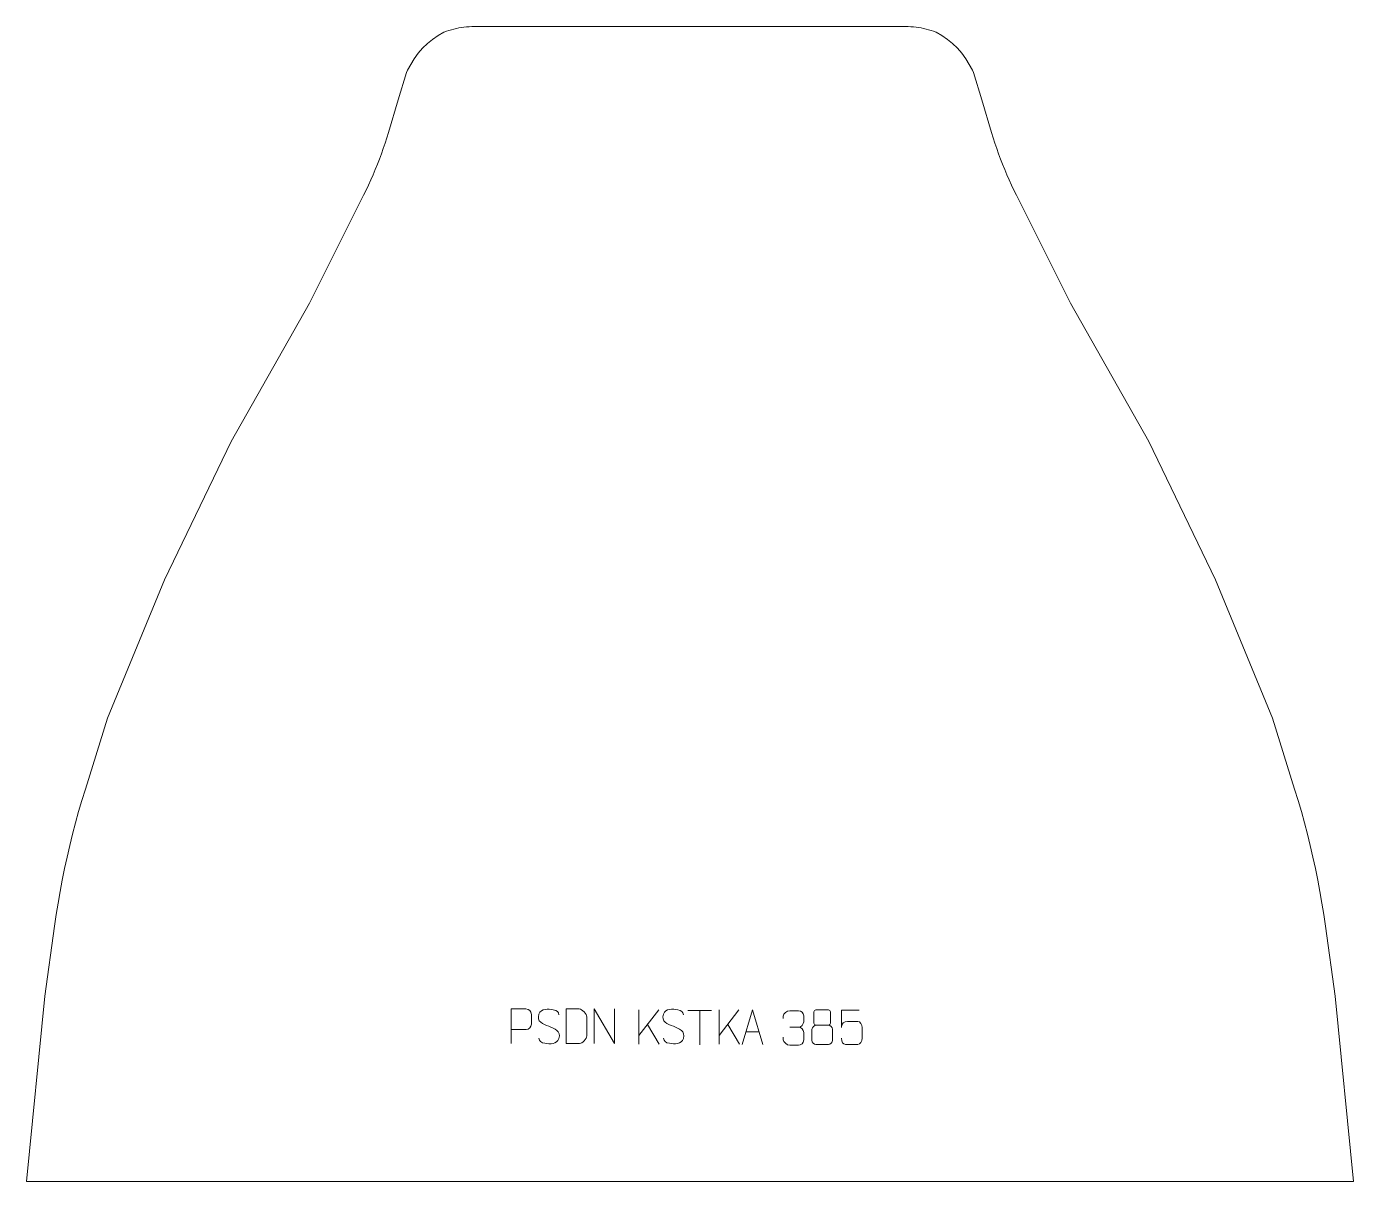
# Model space of a CAD drawing. Header units: millimetres. Extents: x -459 to 500, y 665 to 1500.
import ezdxf

# ---------------------------------------------------------------- set-up
doc = ezdxf.new("R2010")
doc.units = ezdxf.units.MM
doc.header["$MEASUREMENT"] = 0
doc.layers.add('layer 1', color=7, linetype='Continuous')

msp = doc.modelspace()

# ---------------------------------------------------------------- linework, layer by layer
at = {"layer": 'layer 1', "color": 242, "lineweight": 9}
msp.add_open_spline([(-135.0103, 1500.3393), (-135.0103, 1500.3393), (176.8095, 1500.3393), (176.8095, 1500.3393), (176.8095, 1500.3393), (176.8095, 1500.3393), (178.6762, 1500.3108), (178.6762, 1500.3108), (178.6762, 1500.3108), (178.6762, 1500.3108), (180.5409, 1500.2244), (180.5409, 1500.2244), (180.5409, 1500.2244), (180.5409, 1500.2244), (182.4023, 1500.0813), (182.4023, 1500.0813), (182.4023, 1500.0813), (182.4023, 1500.0813), (184.2587, 1499.8812), (184.2587, 1499.8812), (184.2587, 1499.8812), (184.2587, 1499.8812), (186.1069, 1499.6241), (186.1069, 1499.6241), (186.1069, 1499.6241), (186.1069, 1499.6241), (187.9474, 1499.3101), (187.9474, 1499.3101), (187.9474, 1499.3101), (187.9474, 1499.3101), (189.777, 1498.94), (189.777, 1498.94), (189.777, 1498.94), (189.777, 1498.94), (191.595, 1498.5137), (191.595, 1498.5137), (191.595, 1498.5137), (191.595, 1498.5137), (193.3978, 1498.0321), (193.3978, 1498.0321), (193.3978, 1498.0321), (193.3978, 1498.0321), (195.1856, 1497.4954), (195.1856, 1497.4954), (195.1856, 1497.4954), (195.1856, 1497.4954), (196.9566, 1496.9044), (196.9566, 1496.9044), (196.9566, 1496.9044), (196.9566, 1496.9044), (198.7076, 1496.2588), (198.7076, 1496.2588), (198.7076, 1496.2588), (198.7076, 1496.2588), (202.9061, 1493.8346), (202.9061, 1493.8346), (202.9061, 1493.8346), (202.9061, 1493.8346), (206.8929, 1491.0761), (206.8929, 1491.0761), (206.8929, 1491.0761), (206.8929, 1491.0761), (210.6409, 1488.0013), (210.6409, 1488.0013), (210.6409, 1488.0013), (210.6409, 1488.0013), (214.1261, 1484.6317), (214.1261, 1484.6317), (214.1261, 1484.6317), (214.1261, 1484.6317), (217.3258, 1480.9893), (217.3258, 1480.9893), (217.3258, 1480.9893), (217.3258, 1480.9893), (220.2164, 1477.098), (220.2164, 1477.098), (220.2164, 1477.098), (220.2164, 1477.098), (222.7811, 1472.984), (222.7811, 1472.984), (222.7811, 1472.984), (222.7811, 1472.984), (225.001, 1468.6748), (225.001, 1468.6748), (225.001, 1468.6748), (225.001, 1468.6748), (225.6943, 1467.0093), (225.6943, 1467.0093), (225.6943, 1467.0093), (225.6943, 1467.0093), (231.8164, 1447.2826), (231.8164, 1447.2826), (231.8164, 1447.2826), (231.8164, 1447.2826), (238.8579, 1423.811), (238.8579, 1423.811), (238.8579, 1423.811), (238.8579, 1423.811), (240.057, 1419.9173), (240.057, 1419.9173), (240.057, 1419.9173), (240.057, 1419.9173), (241.3113, 1416.0411), (241.3113, 1416.0411), (241.3113, 1416.0411), (241.3113, 1416.0411), (242.621, 1412.1835), (242.621, 1412.1835), (242.621, 1412.1835), (242.621, 1412.1835), (243.9859, 1408.3441), (243.9859, 1408.3441), (243.9859, 1408.3441), (243.9859, 1408.3441), (245.406, 1404.5256), (245.406, 1404.5256), (245.406, 1404.5256), (245.406, 1404.5256), (246.8808, 1400.7282), (246.8808, 1400.7282), (246.8808, 1400.7282), (246.8808, 1400.7282), (248.4097, 1396.9515), (248.4097, 1396.9515), (248.4097, 1396.9515), (248.4097, 1396.9515), (249.9931, 1393.1976), (249.9931, 1393.1976), (249.9931, 1393.1976), (249.9931, 1393.1976), (251.6295, 1389.4665), (251.6295, 1389.4665), (251.6295, 1389.4665), (251.6295, 1389.4665), (253.32, 1385.7603), (253.32, 1385.7603), (253.32, 1385.7603), (253.32, 1385.7603), (255.0635, 1382.0773), (255.0635, 1382.0773), (255.0635, 1382.0773), (255.0635, 1382.0773), (256.8589, 1378.4207), (256.8589, 1378.4207), (256.8589, 1378.4207), (256.8589, 1378.4207), (295.8994, 1300.3393), (295.8994, 1300.3393), (295.8994, 1300.3393), (295.8994, 1300.3393), (352.4279, 1200.3388), (352.4279, 1200.3388), (352.4279, 1200.3388), (352.4279, 1200.3388), (400.8296, 1100.3392), (400.8296, 1100.3392), (400.8296, 1100.3392), (400.8296, 1100.3392), (441.8054, 1000.3388), (441.8054, 1000.3388), (441.8054, 1000.3388), (441.8054, 1000.3388), (457.9196, 948.9695), (457.9196, 948.9695), (457.9196, 948.9695), (457.9196, 948.9695), (460.4001, 940.8654), (460.4001, 940.8654), (460.4001, 940.8654), (460.4001, 940.8654), (462.768, 932.7279), (462.768, 932.7279), (462.768, 932.7279), (462.768, 932.7279), (465.0239, 924.5594), (465.0239, 924.5594), (465.0239, 924.5594), (465.0239, 924.5594), (467.1659, 916.3599), (467.1659, 916.3599), (467.1659, 916.3599), (467.1659, 916.3599), (469.194, 908.1309), (469.194, 908.1309), (469.194, 908.1309), (469.194, 908.1309), (471.1083, 899.8754), (471.1083, 899.8754), (471.1083, 899.8754), (471.1083, 899.8754), (472.9087, 891.5937), (472.9087, 891.5937), (472.9087, 891.5937), (472.9087, 891.5937), (474.5933, 883.2879), (474.5933, 883.2879), (474.5933, 883.2879), (474.5933, 883.2879), (476.1644, 874.9604), (476.1644, 874.9604), (476.1644, 874.9604), (476.1644, 874.9604), (477.6188, 866.6109), (477.6188, 866.6109), (477.6188, 866.6109), (477.6188, 866.6109), (478.9577, 858.243), (478.9577, 858.243), (478.9577, 858.243), (478.9577, 858.243), (480.1811, 849.8567), (480.1811, 849.8567), (480.1811, 849.8567), (480.1811, 849.8567), (487.1884, 799.3742), (487.1884, 799.3742), (487.1884, 799.3742), (487.1884, 799.3742), (500.4262, 665.3398), (500.4262, 665.3398), (500.4262, 665.3398), (500.4262, 665.3398), (-458.627, 665.3398), (-458.627, 665.3398), (-458.627, 665.3398), (-458.627, 665.3398), (-445.3889, 799.3742), (-445.3889, 799.3742), (-445.3889, 799.3742), (-445.3889, 799.3742), (-438.3819, 849.8567), (-438.3819, 849.8567), (-438.3819, 849.8567), (-438.3819, 849.8567), (-437.1585, 858.243), (-437.1585, 858.243), (-437.1585, 858.243), (-437.1585, 858.243), (-435.8196, 866.6109), (-435.8196, 866.6109), (-435.8196, 866.6109), (-435.8196, 866.6109), (-434.3643, 874.9604), (-434.3643, 874.9604), (-434.3643, 874.9604), (-434.3643, 874.9604), (-432.7941, 883.2879), (-432.7941, 883.2879), (-432.7941, 883.2879), (-432.7941, 883.2879), (-431.1093, 891.5937), (-431.1093, 891.5937), (-431.1093, 891.5937), (-431.1093, 891.5937), (-429.3089, 899.8754), (-429.3089, 899.8754), (-429.3089, 899.8754), (-429.3089, 899.8754), (-427.3948, 908.1309), (-427.3948, 908.1309), (-427.3948, 908.1309), (-427.3948, 908.1309), (-425.3667, 916.3599), (-425.3667, 916.3599), (-425.3667, 916.3599), (-425.3667, 916.3599), (-423.2238, 924.5594), (-423.2238, 924.5594), (-423.2238, 924.5594), (-423.2238, 924.5594), (-420.9688, 932.7279), (-420.9688, 932.7279), (-420.9688, 932.7279), (-420.9688, 932.7279), (-418.6006, 940.8654), (-418.6006, 940.8654), (-418.6006, 940.8654), (-418.6006, 940.8654), (-416.1204, 948.9695), (-416.1204, 948.9695), (-416.1204, 948.9695), (-416.1204, 948.9695), (-400.006, 1000.3388), (-400.006, 1000.3388), (-400.006, 1000.3388), (-400.006, 1000.3388), (-359.0302, 1100.3392), (-359.0302, 1100.3392), (-359.0302, 1100.3392), (-359.0302, 1100.3392), (-310.6284, 1200.3388), (-310.6284, 1200.3388), (-310.6284, 1200.3388), (-310.6284, 1200.3388), (-254.1002, 1300.3393), (-254.1002, 1300.3393), (-254.1002, 1300.3393), (-254.1002, 1300.3393), (-215.0594, 1378.4207), (-215.0594, 1378.4207), (-215.0594, 1378.4207), (-215.0594, 1378.4207), (-213.2633, 1382.0773), (-213.2633, 1382.0773), (-213.2633, 1382.0773), (-213.2633, 1382.0773), (-211.5199, 1385.7603), (-211.5199, 1385.7603), (-211.5199, 1385.7603), (-211.5199, 1385.7603), (-209.8301, 1389.4665), (-209.8301, 1389.4665), (-209.8301, 1389.4665), (-209.8301, 1389.4665), (-208.193, 1393.1976), (-208.193, 1393.1976), (-208.193, 1393.1976), (-208.193, 1393.1976), (-206.6105, 1396.9515), (-206.6105, 1396.9515), (-206.6105, 1396.9515), (-206.6105, 1396.9515), (-205.0813, 1400.7282), (-205.0813, 1400.7282), (-205.0813, 1400.7282), (-205.0813, 1400.7282), (-203.6068, 1404.5256), (-203.6068, 1404.5256), (-203.6068, 1404.5256), (-203.6068, 1404.5256), (-202.1867, 1408.3441), (-202.1867, 1408.3441), (-202.1867, 1408.3441), (-202.1867, 1408.3441), (-200.8216, 1412.1835), (-200.8216, 1412.1835), (-200.8216, 1412.1835), (-200.8216, 1412.1835), (-199.5121, 1416.0411), (-199.5121, 1416.0411), (-199.5121, 1416.0411), (-199.5121, 1416.0411), (-198.2576, 1419.9173), (-198.2576, 1419.9173), (-198.2576, 1419.9173), (-198.2576, 1419.9173), (-197.0587, 1423.811), (-197.0587, 1423.811), (-197.0587, 1423.811), (-197.0587, 1423.811), (-190.017, 1447.2826), (-190.017, 1447.2826), (-190.017, 1447.2826), (-190.017, 1447.2826), (-183.8942, 1467.0093), (-183.8942, 1467.0093), (-183.8942, 1467.0093), (-183.8942, 1467.0093), (-183.2018, 1468.6748), (-183.2018, 1468.6748), (-183.2018, 1468.6748), (-183.2018, 1468.6748), (-180.981, 1472.984), (-180.981, 1472.984), (-180.981, 1472.984), (-180.981, 1472.984), (-178.417, 1477.098), (-178.417, 1477.098), (-178.417, 1477.098), (-178.417, 1477.098), (-175.5256, 1480.9893), (-175.5256, 1480.9893), (-175.5256, 1480.9893), (-175.5256, 1480.9893), (-172.3269, 1484.6317), (-172.3269, 1484.6317), (-172.3269, 1484.6317), (-172.3269, 1484.6317), (-168.8417, 1488.0013), (-168.8417, 1488.0013), (-168.8417, 1488.0013), (-168.8417, 1488.0013), (-165.0937, 1491.0761), (-165.0937, 1491.0761), (-165.0937, 1491.0761), (-165.0937, 1491.0761), (-161.1069, 1493.8346), (-161.1069, 1493.8346), (-161.1069, 1493.8346), (-161.1069, 1493.8346), (-156.9084, 1496.2588), (-156.9084, 1496.2588), (-156.9084, 1496.2588), (-156.9084, 1496.2588), (-155.1574, 1496.9044), (-155.1574, 1496.9044), (-155.1574, 1496.9044), (-155.1574, 1496.9044), (-153.3864, 1497.4954), (-153.3864, 1497.4954), (-153.3864, 1497.4954), (-153.3864, 1497.4954), (-151.5986, 1498.0321), (-151.5986, 1498.0321), (-151.5986, 1498.0321), (-151.5986, 1498.0321), (-149.7948, 1498.5137), (-149.7948, 1498.5137), (-149.7948, 1498.5137), (-149.7948, 1498.5137), (-147.9778, 1498.94), (-147.9778, 1498.94), (-147.9778, 1498.94), (-147.9778, 1498.94), (-146.1482, 1499.3101), (-146.1482, 1499.3101), (-146.1482, 1499.3101), (-146.1482, 1499.3101), (-144.3077, 1499.6241), (-144.3077, 1499.6241), (-144.3077, 1499.6241), (-144.3077, 1499.6241), (-142.4595, 1499.8812), (-142.4595, 1499.8812), (-142.4595, 1499.8812), (-142.4595, 1499.8812), (-140.6031, 1500.0813), (-140.6031, 1500.0813), (-140.6031, 1500.0813), (-140.6031, 1500.0813), (-138.7417, 1500.2244), (-138.7417, 1500.2244), (-138.7417, 1500.2244), (-138.7417, 1500.2244), (-136.8767, 1500.3108), (-136.8767, 1500.3108), (-136.8767, 1500.3108), (-136.8767, 1500.3108), (-135.0103, 1500.3393), (-135.0103, 1500.3393)], degree=3, knots=[0, 0, 0, 0, 0.00900901, 0.00900901, 0.00900901, 0.00900901, 0.01801802, 0.01801802, 0.01801802, 0.01801802, 0.02702703, 0.02702703, 0.02702703, 0.02702703, 0.03603604, 0.03603604, 0.03603604, 0.03603604, 0.04504505, 0.04504505, 0.04504505, 0.04504505, 0.05405405, 0.05405405, 0.05405405, 0.05405405, 0.06306306, 0.06306306, 0.06306306, 0.06306306, 0.07207207, 0.07207207, 0.07207207, 0.07207207, 0.08108108, 0.08108108, 0.08108108, 0.08108108, 0.09009009, 0.09009009, 0.09009009, 0.09009009, 0.0990991, 0.0990991, 0.0990991, 0.0990991, 0.10810811, 0.10810811, 0.10810811, 0.10810811, 0.11711712, 0.11711712, 0.11711712, 0.11711712, 0.12612613, 0.12612613, 0.12612613, 0.12612613, 0.13513514, 0.13513514, 0.13513514, 0.13513514, 0.14414414, 0.14414414, 0.14414414, 0.14414414, 0.15315315, 0.15315315, 0.15315315, 0.15315315, 0.16216216, 0.16216216, 0.16216216, 0.16216216, 0.17117117, 0.17117117, 0.17117117, 0.17117117, 0.18018018, 0.18018018, 0.18018018, 0.18018018, 0.18918919, 0.18918919, 0.18918919, 0.18918919, 0.1981982, 0.1981982, 0.1981982, 0.1981982, 0.20720721, 0.20720721, 0.20720721, 0.20720721, 0.21621622, 0.21621622, 0.21621622, 0.21621622, 0.22522523, 0.22522523, 0.22522523, 0.22522523, 0.23423423, 0.23423423, 0.23423423, 0.23423423, 0.24324324, 0.24324324, 0.24324324, 0.24324324, 0.25225225, 0.25225225, 0.25225225, 0.25225225, 0.26126126, 0.26126126, 0.26126126, 0.26126126, 0.27027027, 0.27027027, 0.27027027, 0.27027027, 0.27927928, 0.27927928, 0.27927928, 0.27927928, 0.28828829, 0.28828829, 0.28828829, 0.28828829, 0.2972973, 0.2972973, 0.2972973, 0.2972973, 0.30630631, 0.30630631, 0.30630631, 0.30630631, 0.31531532, 0.31531532, 0.31531532, 0.31531532, 0.32432432, 0.32432432, 0.32432432, 0.32432432, 0.33333333, 0.33333333, 0.33333333, 0.33333333, 0.34234234, 0.34234234, 0.34234234, 0.34234234, 0.35135135, 0.35135135, 0.35135135, 0.35135135, 0.36036036, 0.36036036, 0.36036036, 0.36036036, 0.36936937, 0.36936937, 0.36936937, 0.36936937, 0.37837838, 0.37837838, 0.37837838, 0.37837838, 0.38738739, 0.38738739, 0.38738739, 0.38738739, 0.3963964, 0.3963964, 0.3963964, 0.3963964, 0.40540541, 0.40540541, 0.40540541, 0.40540541, 0.41441441, 0.41441441, 0.41441441, 0.41441441, 0.42342342, 0.42342342, 0.42342342, 0.42342342, 0.43243243, 0.43243243, 0.43243243, 0.43243243, 0.44144144, 0.44144144, 0.44144144, 0.44144144, 0.45045045, 0.45045045, 0.45045045, 0.45045045, 0.45945946, 0.45945946, 0.45945946, 0.45945946, 0.46846847, 0.46846847, 0.46846847, 0.46846847, 0.47747748, 0.47747748, 0.47747748, 0.47747748, 0.48648649, 0.48648649, 0.48648649, 0.48648649, 0.4954955, 0.4954955, 0.4954955, 0.4954955, 0.5045045, 0.5045045, 0.5045045, 0.5045045, 0.51351351, 0.51351351, 0.51351351, 0.51351351, 0.52252252, 0.52252252, 0.52252252, 0.52252252, 0.53153153, 0.53153153, 0.53153153, 0.53153153, 0.54054054, 0.54054054, 0.54054054, 0.54054054, 0.54954955, 0.54954955, 0.54954955, 0.54954955, 0.55855856, 0.55855856, 0.55855856, 0.55855856, 0.56756757, 0.56756757, 0.56756757, 0.56756757, 0.57657658, 0.57657658, 0.57657658, 0.57657658, 0.58558559, 0.58558559, 0.58558559, 0.58558559, 0.59459459, 0.59459459, 0.59459459, 0.59459459, 0.6036036, 0.6036036, 0.6036036, 0.6036036, 0.61261261, 0.61261261, 0.61261261, 0.61261261, 0.62162162, 0.62162162, 0.62162162, 0.62162162, 0.63063063, 0.63063063, 0.63063063, 0.63063063, 0.63963964, 0.63963964, 0.63963964, 0.63963964, 0.64864865, 0.64864865, 0.64864865, 0.64864865, 0.65765766, 0.65765766, 0.65765766, 0.65765766, 0.66666667, 0.66666667, 0.66666667, 0.66666667, 0.67567568, 0.67567568, 0.67567568, 0.67567568, 0.68468468, 0.68468468, 0.68468468, 0.68468468, 0.69369369, 0.69369369, 0.69369369, 0.69369369, 0.7027027, 0.7027027, 0.7027027, 0.7027027, 0.71171171, 0.71171171, 0.71171171, 0.71171171, 0.72072072, 0.72072072, 0.72072072, 0.72072072, 0.72972973, 0.72972973, 0.72972973, 0.72972973, 0.73873874, 0.73873874, 0.73873874, 0.73873874, 0.74774775, 0.74774775, 0.74774775, 0.74774775, 0.75675676, 0.75675676, 0.75675676, 0.75675676, 0.76576577, 0.76576577, 0.76576577, 0.76576577, 0.77477477, 0.77477477, 0.77477477, 0.77477477, 0.78378378, 0.78378378, 0.78378378, 0.78378378, 0.79279279, 0.79279279, 0.79279279, 0.79279279, 0.8018018, 0.8018018, 0.8018018, 0.8018018, 0.81081081, 0.81081081, 0.81081081, 0.81081081, 0.81981982, 0.81981982, 0.81981982, 0.81981982, 0.82882883, 0.82882883, 0.82882883, 0.82882883, 0.83783784, 0.83783784, 0.83783784, 0.83783784, 0.84684685, 0.84684685, 0.84684685, 0.84684685, 0.85585586, 0.85585586, 0.85585586, 0.85585586, 0.86486486, 0.86486486, 0.86486486, 0.86486486, 0.87387387, 0.87387387, 0.87387387, 0.87387387, 0.88288288, 0.88288288, 0.88288288, 0.88288288, 0.89189189, 0.89189189, 0.89189189, 0.89189189, 0.9009009, 0.9009009, 0.9009009, 0.9009009, 0.90990991, 0.90990991, 0.90990991, 0.90990991, 0.91891892, 0.91891892, 0.91891892, 0.91891892, 0.92792793, 0.92792793, 0.92792793, 0.92792793, 0.93693694, 0.93693694, 0.93693694, 0.93693694, 0.94594595, 0.94594595, 0.94594595, 0.94594595, 0.95495495, 0.95495495, 0.95495495, 0.95495495, 0.96396396, 0.96396396, 0.96396396, 0.96396396, 0.97297297, 0.97297297, 0.97297297, 0.97297297, 0.98198198, 0.98198198, 0.98198198, 0.98198198, 1, 1, 1, 1], dxfattribs=at)
at = {"layer": 'layer 1', "color": 250, "lineweight": 9}
for points, knots in [([(-108.4419, 765.1017), (-108.4419, 765.1017), (-108.4419, 790.0553), (-108.4419, 790.0553), (-108.4419, 790.0553), (-104.8469, 790.0553), (-101.2516, 790.0553), (-97.6562, 790.0553), (-97.6562, 790.0553), (-95.331, 790.0174), (-93.7736, 788.5273), (-93.7778, 786.1612), (-93.7778, 786.1612), (-93.7782, 784.1255), (-93.7782, 781.0662), (-93.7778, 779.0302), (-93.7778, 779.0302), (-93.7843, 777.1548), (-95.5965, 775.2129), (-97.6061, 775.1938), (-97.6061, 775.1938), (-97.6061, 775.1938), (-108.4419, 775.1938), (-108.4419, 775.1938)], [0, 0, 0, 0, 0.14285714, 0.14285714, 0.14285714, 0.14285714, 0.28571429, 0.28571429, 0.28571429, 0.28571429, 0.42857143, 0.42857143, 0.42857143, 0.42857143, 0.57142857, 0.57142857, 0.57142857, 0.57142857, 0.71428571, 0.71428571, 0.71428571, 0.71428571, 1, 1, 1, 1]), ([(-81.1098, 777.5785), (-85.3581, 779.0489), (-90.2662, 780.8447), (-88.2611, 786.365), (-88.2611, 786.365), (-86.7576, 790.5049), (-81.544, 790.1164), (-77.9404, 789.5153), (-77.9404, 789.5153), (-75.0798, 789.0381), (-74.2151, 787.8249), (-73.9045, 785.7408)], [0, 0, 0, 0, 0.25, 0.25, 0.25, 0.25, 0.5, 0.5, 0.5, 0.5, 1, 1, 1, 1]), ([(-68.5021, 765.1299), (-66.1703, 765.1303), (-61.2201, 765.1063), (-58.8886, 765.106), (-58.8886, 765.106), (-56.9636, 765.0006), (-53.645, 768.5422), (-53.6562, 770.5595), (-53.6562, 770.5595), (-53.6566, 776.3296), (-53.6566, 778.4993), (-53.6562, 784.2686), (-53.6562, 784.2686), (-53.6605, 786.4067), (-57.035, 790.0668), (-59.1874, 790.0533), (-59.1874, 790.0533), (-61.5131, 790.0533), (-66.2374, 790.0533), (-68.5635, 790.0533), (-68.5635, 790.0533), (-68.5631, 784.3064), (-68.5018, 770.8772), (-68.5021, 765.1299)], [0, 0, 0, 0, 0.14285714, 0.14285714, 0.14285714, 0.14285714, 0.28571429, 0.28571429, 0.28571429, 0.28571429, 0.42857143, 0.42857143, 0.42857143, 0.42857143, 0.57142857, 0.57142857, 0.57142857, 0.57142857, 0.71428571, 0.71428571, 0.71428571, 0.71428571, 1, 1, 1, 1]), ([(-48.4372, 765.1018), (-48.4372, 765.1018), (-48.4372, 790.0553), (-48.4372, 790.0553), (-48.4372, 790.0553), (-48.4372, 790.0553), (-33.7824, 765.1018), (-33.7824, 765.1018), (-33.7824, 765.1018), (-33.7824, 765.1018), (-33.7824, 790.0553), (-33.7824, 790.0553)], [0, 0, 0, 0, 0.25, 0.25, 0.25, 0.25, 0.5, 0.5, 0.5, 0.5, 1, 1, 1, 1]), ([(8.8902, 777.5785), (4.6419, 779.0489), (-0.2662, 780.8447), (1.7389, 786.365), (1.7389, 786.365), (3.2424, 790.5049), (8.456, 790.1164), (12.0596, 789.5153), (12.0596, 789.5153), (14.9202, 789.0381), (15.7849, 787.8249), (16.0955, 785.7408)], [0, 0, 0, 0, 0.25, 0.25, 0.25, 0.25, 0.5, 0.5, 0.5, 0.5, 1, 1, 1, 1]), ([(58.6842, 764.3747), (58.6842, 764.3747), (66.0552, 789.3282), (66.0552, 789.3282), (66.0552, 789.3282), (66.0552, 789.3282), (73.6251, 764.3747), (73.6251, 764.3747)], [0, 0, 0, 0, 0.33333333, 0.33333333, 0.33333333, 0.33333333, 1, 1, 1, 1]), ([(88.3468, 783.0966), (88.3468, 783.0966), (88.3468, 784.9538), (88.3468, 784.9538), (88.3468, 784.9538), (88.3325, 786.6957), (90.997, 788.8138), (93.0561, 788.7911), (93.0561, 788.7911), (95.1202, 788.7911), (97.1842, 788.7911), (99.2479, 788.7911), (99.2479, 788.7911), (101.4424, 788.7999), (103.0407, 786.9531), (103.0851, 785.041), (103.0851, 785.041), (103.0847, 783.6059), (103.0847, 782.1708), (103.0851, 780.7353), (103.0851, 780.7353), (103.0365, 779.0818), (101.4339, 776.8518), (99.2356, 776.8618), (99.2356, 776.8618), (101.4393, 776.8506), (103.0473, 775.0474), (103.1013, 772.9879), (103.1013, 772.9879), (103.1009, 771.2032), (103.1009, 769.4185), (103.1013, 767.6334), (103.1013, 767.6334), (103.1114, 765.572), (101.0565, 763.8089), (99.2356, 763.817), (99.2356, 763.817), (97.1703, 763.8173), (95.1051, 763.8173), (93.0395, 763.817), (93.0395, 763.817), (90.8709, 763.8285), (88.3399, 766.2287), (88.3213, 767.6905), (88.3213, 767.6905), (88.3213, 767.6905), (88.3213, 769.5991), (88.3213, 769.5991)], [0, 0, 0, 0, 0.07692308, 0.07692308, 0.07692308, 0.07692308, 0.15384615, 0.15384615, 0.15384615, 0.15384615, 0.23076923, 0.23076923, 0.23076923, 0.23076923, 0.30769231, 0.30769231, 0.30769231, 0.30769231, 0.38461538, 0.38461538, 0.38461538, 0.38461538, 0.46153846, 0.46153846, 0.46153846, 0.46153846, 0.53846154, 0.53846154, 0.53846154, 0.53846154, 0.61538462, 0.61538462, 0.61538462, 0.61538462, 0.69230769, 0.69230769, 0.69230769, 0.69230769, 0.76923077, 0.76923077, 0.76923077, 0.76923077, 0.84615385, 0.84615385, 0.84615385, 0.84615385, 1, 1, 1, 1]), ([(110.4804, 787.899), (110.4804, 785.686), (110.4804, 782.0037), (110.4804, 779.7904), (110.4804, 779.7904), (110.4954, 779.283), (111.3028, 778.3516), (112.0029, 778.3528), (112.0029, 778.3528), (114.9728, 778.353), (117.943, 778.2681), (120.9134, 778.2678), (120.9134, 778.2678), (121.7105, 778.272), (122.4312, 779.0623), (122.4286, 779.783), (122.4286, 779.783), (122.4283, 781.999), (122.4283, 785.6837), (122.4286, 787.899), (122.4286, 787.899), (122.4101, 788.6098), (121.7987, 789.3702), (120.9648, 789.3628), (120.9648, 789.3628), (117.9477, 789.3625), (114.9308, 789.3625), (111.9142, 789.3628), (111.9142, 789.3628), (111.2878, 789.3704), (110.4637, 788.6594), (110.4804, 787.899)], [0, 0, 0, 0, 0.11111111, 0.11111111, 0.11111111, 0.11111111, 0.22222222, 0.22222222, 0.22222222, 0.22222222, 0.33333333, 0.33333333, 0.33333333, 0.33333333, 0.44444444, 0.44444444, 0.44444444, 0.44444444, 0.55555556, 0.55555556, 0.55555556, 0.55555556, 0.66666667, 0.66666667, 0.66666667, 0.66666667, 0.77777778, 0.77777778, 0.77777778, 0.77777778, 1, 1, 1, 1]), ([(143.2343, 789.3062), (143.2343, 789.3062), (130.3826, 789.3062), (130.3826, 789.3062), (130.3826, 789.3062), (130.3829, 785.0756), (130.3829, 780.8447), (130.3826, 776.6135), (130.3826, 776.6135), (130.3823, 779.9236), (132.0133, 780.9954), (134.8253, 781.0559), (134.8253, 781.0559), (137.2649, 781.0562), (139.7044, 781.0562), (142.1436, 781.0559), (142.1436, 781.0559), (143.7934, 781.0627), (145.2683, 778.6822), (145.2968, 776.6135), (145.2968, 776.6135), (145.2965, 774.0262), (145.2965, 771.4386), (145.2968, 768.8509), (145.2968, 768.8509), (145.343, 766.8915), (143.8436, 764.4552), (142.2177, 764.3967), (142.2177, 764.3967), (140.2612, 764.397), (135.3662, 764.397), (133.4092, 764.3967), (133.4092, 764.3967), (131.5637, 764.3879), (130.4566, 766.3527), (130.4358, 768.9038)], [0, 0, 0, 0, 0.1, 0.1, 0.1, 0.1, 0.2, 0.2, 0.2, 0.2, 0.3, 0.3, 0.3, 0.3, 0.4, 0.4, 0.4, 0.4, 0.5, 0.5, 0.5, 0.5, 0.6, 0.6, 0.6, 0.6, 0.7, 0.7, 0.7, 0.7, 0.8, 0.8, 0.8, 0.8, 1, 1, 1, 1]), ([(-81.1098, 777.5784), (-77.0912, 775.9317), (-72.0617, 774.0434), (-73.8957, 768.6831), (-73.8957, 768.6831), (-75.3555, 764.4167), (-80.2663, 764.6734), (-83.9924, 765.2281), (-83.9924, 765.2281), (-86.7424, 765.6379), (-87.9633, 766.8514), (-88.3413, 768.9636)], [0, 0, 0, 0, 0.25, 0.25, 0.25, 0.25, 0.5, 0.5, 0.5, 0.5, 1, 1, 1, 1]), ([(8.8902, 777.5784), (12.9088, 775.9317), (17.9383, 774.0434), (16.1043, 768.6831), (16.1043, 768.6831), (14.6445, 764.4167), (9.7337, 764.6734), (6.0076, 765.2281), (6.0076, 765.2281), (3.2576, 765.6379), (2.0367, 766.8514), (1.6587, 768.9636)], [0, 0, 0, 0, 0.25, 0.25, 0.25, 0.25, 0.5, 0.5, 0.5, 0.5, 1, 1, 1, 1]), ([(109.0216, 775.3808), (109.0216, 772.21), (109.0216, 770.5079), (109.0216, 767.3365), (109.0216, 767.3365), (109.0131, 766.1146), (110.711, 764.4219), (111.9636, 764.4134), (111.9636, 764.4134), (114.9467, 764.4137), (117.93, 764.4137), (120.9134, 764.4134), (120.9134, 764.4134), (122.2367, 764.4251), (123.8571, 766.0467), (123.846, 767.3459), (123.846, 767.3459), (123.8457, 770.5141), (123.8457, 772.2129), (123.846, 775.3808), (123.846, 775.3808), (123.7763, 776.7612), (122.1985, 778.3398), (120.8931, 778.3337), (120.8931, 778.3337), (117.9165, 778.3334), (114.9399, 778.3334), (111.9636, 778.3337), (111.9636, 778.3337), (110.8841, 778.3401), (109.0378, 776.7612), (109.0216, 775.3808)], [0, 0, 0, 0, 0.11111111, 0.11111111, 0.11111111, 0.11111111, 0.22222222, 0.22222222, 0.22222222, 0.22222222, 0.33333333, 0.33333333, 0.33333333, 0.33333333, 0.44444444, 0.44444444, 0.44444444, 0.44444444, 0.55555556, 0.55555556, 0.55555556, 0.55555556, 0.66666667, 0.66666667, 0.66666667, 0.66666667, 0.77777778, 0.77777778, 0.77777778, 0.77777778, 1, 1, 1, 1])]:
    msp.add_open_spline(points, degree=3, knots=knots, dxfattribs=at)
for points in [[(-16.0855, 789.4526), (-16.0855, 789.4526), (-16.0855, 764.499), (-16.0855, 764.499)], [(-1.7093, 789.4526), (-1.7093, 789.4526), (-16.0855, 770.8129), (-16.0855, 770.8129)], [(19.3966, 789.0317), (19.3966, 789.0317), (36.3838, 789.0317), (36.3838, 789.0317)], [(27.8904, 764.1017), (27.8904, 764.1017), (27.8904, 789.0552), (27.8904, 789.0552)], [(41.9145, 789.4526), (41.9145, 789.4526), (41.9145, 764.499), (41.9145, 764.499)], [(56.2907, 789.4526), (56.2907, 789.4526), (41.9145, 770.8129), (41.9145, 770.8129)], [(-1.384, 764.5948), (-1.384, 764.5948), (-9.8545, 778.9084), (-9.8545, 778.9084)], [(56.616, 764.5948), (56.616, 764.5948), (48.1455, 778.9084), (48.1455, 778.9084)], [(93.0565, 776.8514), (93.0565, 776.8514), (99.2529, 776.8514), (99.2529, 776.8514)], [(61.4068, 773.6241), (61.4068, 773.6241), (70.9025, 773.6241), (70.9025, 773.6241)]]:
    msp.add_open_spline(points, degree=3, dxfattribs=at)

doc.saveas('drawing.dxf')
